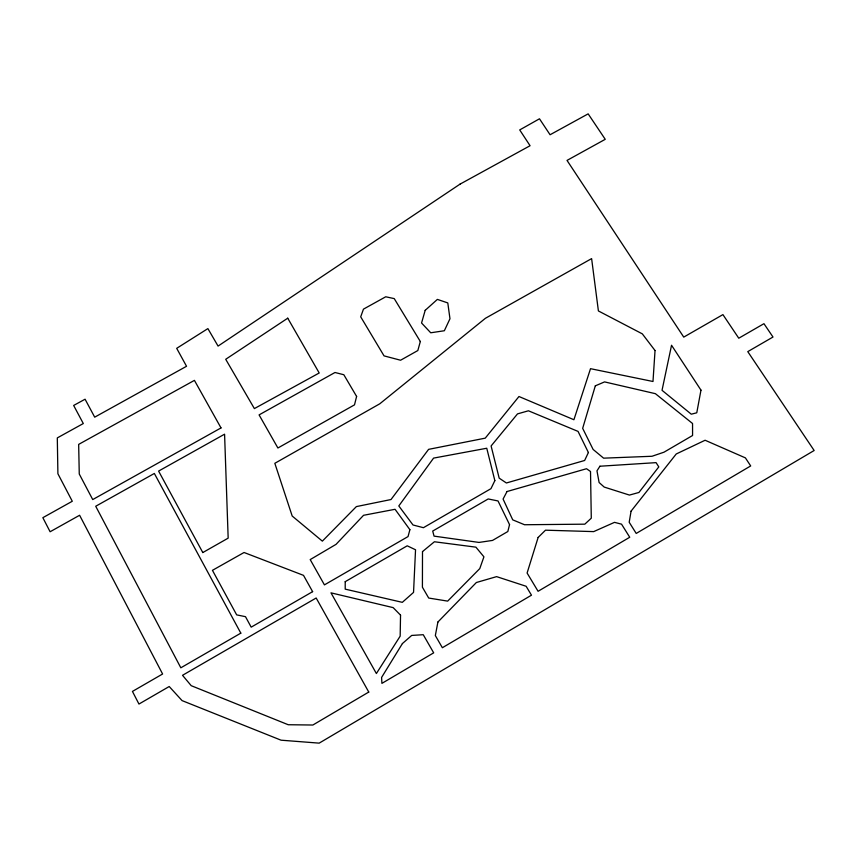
<?xml version="1.0" encoding="UTF-8"?>
<svg xmlns="http://www.w3.org/2000/svg" width="857" height="857" viewBox="0 0 857 857"><rect width="100%" height="100%" fill="white"/><g stroke="black" fill="none" stroke-linecap="round" stroke-linejoin="round"><path stroke-width="1.29" d="M202.798 552.561L228.166 538.142L224.577 434.188L158.599 471.082L202.798 552.561M345.21 581.678L345.21 589.145L402.319 602.342L413.545 592.391L415.538 549.776L407.214 545.813L345.21 581.678M422.501 551.597L422.415 587.216L428.704 598.047L447.665 601.121L479.781 568.598L483.926 556.825L475.914 547.162L434.413 541.763L422.501 551.597M400.54 615.144L400.165 636.162L376.384 673.538L330.995 592.851L393.159 607.624L400.54 615.144M655.037 350.534L652.991 381.494L590.516 368.681L573.911 419.737L518.967 396.512L485.244 438.152L428.596 449.357L391.006 499.535L356.373 506.594L322.35 541.142L292.194 516.032L274.829 463.305L379.78 403.797L485.437 318.279L591.619 258.61L598.4 310.941L642.322 333.866L655.037 350.534M631.073 511.147L629.199 522.256L636.215 533.44L750.689 465.94L745.408 457.884L705.097 440.252L676.227 453.985L631.073 511.147M700.972 390.139L696.773 412.795L691.278 414.188L662.033 390.31L671.545 345.264L700.972 390.139M437.906 622.021L435.335 635.551L442.362 647.731L531.479 595.187L526.134 586.274L496.61 576.632L476.363 582.514L437.906 622.021M356.608 396.437L354.498 404.858L277.893 447.997L259.082 414.895L334.991 372.495L343.828 374.734L356.608 396.437M509.551 524.634L507.826 531.522L492.539 540.424L478.999 542.427L434.049 536.128L432.71 531.061L488.201 498.956L498.013 500.949L509.551 524.634M409.892 529.69L408.039 536.578L324.428 584.881L310.202 559.589L336.03 544.366L363.561 515.293L395.056 509.294L409.892 529.69M420.326 341.514L417.83 350.545L400.583 360.229L384.043 355.88L360.701 316.833L363.464 309.141L385.736 296.779L394.241 298.611L420.326 341.514M425.19 310.341L421.558 322.993L430.728 332.784L444.344 330.748L449.968 318.74L447.793 302.928L437.381 299.393L425.19 310.341M595.315 385.843L582.664 428.339L593.108 449.432L603.607 458.163L652.006 456.267L663.982 452.196L692.574 435.506L692.552 423.508L655.391 393.674L604.571 381.901L595.315 385.843M538.132 537.457L527.098 573.033L538.078 591.287L629.734 537.253L621.55 524.173L614.512 522.352L593.697 531.608L545.502 530.183L538.132 537.457M588.395 452.517L584.645 460.477L506.391 482.984L499.181 478.152L491.104 445.972L517.51 413.888L528.437 410.792L578.047 431.403L588.395 452.517M494.853 480.648L490.954 488.672L423.412 527.698L413.01 524.987L398.805 505.941L433.588 458.109L486.755 448.243L494.853 480.648M507.023 491.532L503.08 499.053L512.732 519.856L524.527 524.741L584.806 524.173L591.287 518.185L590.516 471.5L586.52 468.725L507.023 491.532M402.415 643.564L381.59 677.448L381.911 683.372L433.685 652.841L423.251 634.705L411.703 635.433L402.415 643.564M599.921 466.229L596.975 470.847L599.107 482.512L604.217 487.076L629.445 495.078L638.915 492.475L658.797 466.904L656.076 462.641L599.921 466.229M459.984 184.169L218.064 346.089L207.887 328.606L176.692 348.328L186.537 366.282L94.699 417.166L85.079 399.212L73.659 405.457L83.3 423.54L57.301 437.906L57.901 473.75L72.288 501.259L42.85 517.682L50.113 531.758L79.605 515.261L162.605 673.998L132.439 691.417L138.952 704.047L169.215 686.521L182.07 700.608L281.064 740.191L319.168 743.137L814.15 450.503L747.775 351.627L772.993 337.026L763.951 323.689L738.766 338.215L722.922 314.615L683.747 337.112L567.023 160.409L605.246 139.316L588.159 113.863L550.076 134.753L539.482 118.791L519.717 129.921L530.065 145.722L459.984 184.169M287.738 318.193L225.712 359.287L254.379 408.596L319.211 372.988L287.738 318.193M368.767 692.06L312.859 725.022L288.231 724.733L191.218 685.686L182.52 675.305L316.169 598.004L368.767 692.06M240.817 633.152L180.827 667.807L95.716 506.251L154.346 473.46L240.817 633.152M312.623 591.662L251.187 627.153L245.488 616.676L236.671 614.876L212.44 570.333L244.063 552.497L303.507 575.358L312.623 591.662M221.01 427.922L92.727 499.567L79.262 474.017L78.662 444.387L194.421 380.369L221.01 427.922"/></g></svg>
